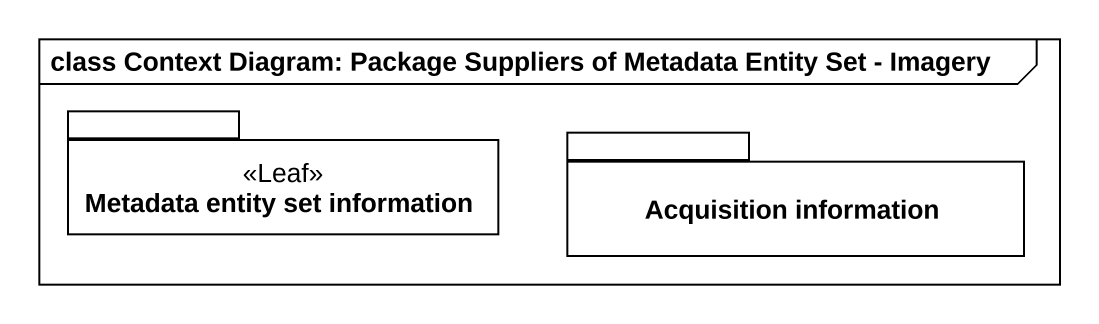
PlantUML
@startuml
mainframe class Context Diagram: Package Suppliers of Metadata Entity Set - Imagery
package "Metadata entity set information" as Metadata_entity_set <<Leaf>> {
}
package "Acquisition information" as Acquisition_information {
}
@enduml
